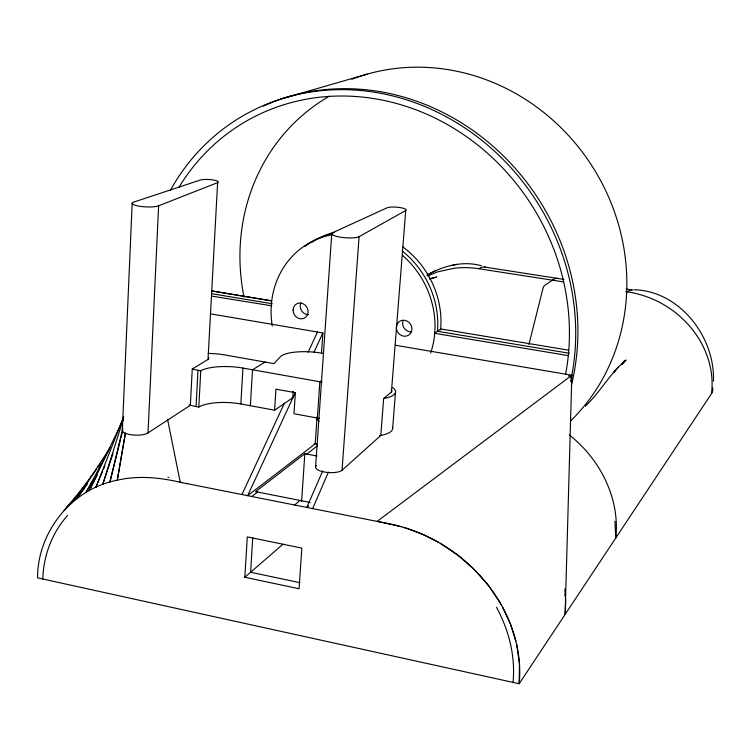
<?xml version="1.0" encoding="UTF-8"?>
<svg xmlns="http://www.w3.org/2000/svg" width="751" height="751" viewBox="0 0 751 751"><rect width="100%" height="100%" fill="white"/><g stroke="black" fill="none" stroke-linecap="round" stroke-linejoin="round"><path stroke-width="1.13" d="M395.552 345.291L571.84 375.247L565.127 614.412L565.71 601.767L564.846 588.934M42.807 579.012C43.417 555.834 52.016 532.797 67.571 515.486M122.347 430.107L132.176 203.136M148.013 432.895L158.621 205.793L217.612 182.634L208.027 359.429L192.265 369.041L190.369 405.268L148.013 432.895A13.452 4.356 1.6 0 1 131.247 434.791A13.452 4.356 1.6 0 1 122.751 429.365M293.181 392.031L292.806 397.73L274.613 410.187L240.836 403.972A32.011 10.073 2.6 0 0 198.808 407.07L196.058 406.563L197.973 370.29A31.533 9.106 2.7 0 1 192.265 369.041M198.808 407.07L200.752 370.787L197.973 370.29M240.836 403.972L242.948 368.074L322.076 382.156M250.355 405.718L252.514 369.783L265.084 362.057M244.835 577.247L247.295 536.899L301.846 548.108L299.067 588.756L244.835 577.247L283.024 544.193M252.721 537.894L250.609 572.253L299.912 582.673M274.613 410.187L275.946 389.187L295.378 392.698L293.988 413.745L319.55 418.448M301.583 501.696L304.84 453.707L317.053 456.035M317.063 416.993L315.204 443.841L247.652 495.679L295.34 392.51M321.503 352.792L322.883 332.946L211.144 313.956M317.344 418.044L319.86 381.761L321.653 380.532M315.57 466.972L331.773 233.655M342.034 470.295L359.091 236.696L405.737 210.487L391.421 391.984L383.658 398.537L380.785 435.458L342.034 470.295A13.715 4.694 3.6 0 1 324.413 472.013A13.715 4.694 3.6 0 1 316.415 465.526M392.679 427.882L395.57 391.449M440.584 329.989L440.677 328.966A86.694 79.005 57.7 0 0 402.827 246.919M513.027 682.387C515.58 656.402 508.915 630.051 496.467 607.277M125.314 433.111L117.287 480.208C71.843 488.798 37.522 531.905 37.55 577.857L519.166 683.739L711.526 393.58A84.91 23.863 6.6 0 0 712.474 387.403M125.483 433.28L117.287 480.208C138.391 475.252 160.339 477.57 181.216 482.471M122.742 428.511L109.881 482.123L120.404 440.095M120.977 437.824L122.676 431.008M528.92 344.512L542.86 288.835A15.349 3.511 -81 0 1 543.348 287.38L543.602 286.751A4.994 1.145 -81 0 1 543.987 286.065L544.71 285.408A44.891 10.354 -81.5 0 0 545.066 285.164L552.436 280.17A88.12 19.676 -80.5 0 1 558.246 278.527L563.992 279.41M123.708 417.763L102.699 484.526L112.997 453.566M123.662 416.655L95.809 487.39L102.605 471.206M103.516 469.046L104.877 465.808M312.66 508.596L328.422 472.107M322.658 470.999L306.821 507.441L308.605 505.939M314.031 352.088L322.883 332.946M241.935 494.543L284.413 403.193M308.117 352.21L317.495 332.026M122.92 419.997L89.2 490.713L97.226 475.064M570.61 377.715L571.84 375.247L568.498 375.979M109.289 449.37L86.008 492.543L93.612 479.542M110.05 447.812L76.931 498.664L87.707 483.513M96.222 469.619L71.326 503.264L83.042 488.854M97.602 467.751L100.371 464.015M621.847 364.244L624.898 360.33L621.565 364.554L626.071 360.067C610.084 373.04 600.406 391.994 585.451 406.066M615.951 369.745L613.717 372.487L618.017 367.267M86.872 483.165L66.097 508.239L78.677 494.496M63.628 510.868L75.447 497.969M294.542 505.001L300.053 500.438M304.84 453.707L255.575 491.642L310.097 502.428M251.792 496.495L257.565 492.036M306.727 454.073L317.279 445.916M377.124 521.41L571.84 375.247M271.684 305.807L211.604 296.082M426.812 275.204C443.043 265.948 462.963 260.437 481.391 265.77M428.652 274.246L435.486 270.707M427.638 275.993L437.598 271.881L454.299 268.229A97.358 89.838 50.6 0 1 478.922 268.736L563.616 281.916M429.516 279.072L436.8 277.006L430.67 278.546M283.84 98.174L367.117 74.161M451.21 265.572L456.908 264.371M633.872 289.745C679.702 290.778 715.187 337.077 713.45 381.208M564.602 594.867L565.672 595.008M626.081 288.994L631.826 289.886M484.508 267.027L558.246 278.527M625.78 291.585L627.686 291.876A100.118 93.603 40 0 1 653.013 299.245C681.824 311.712 704.982 338.025 710.746 369.229A84.929 79.597 39.4 0 1 711.526 393.58M211.96 290.956L271.702 300.879L211.96 290.984M568.469 350.163L440.677 328.938L434.716 333.331L568.3 355.636M212.355 293.801L272.35 303.789M569.361 353.261L437.486 331.294A87.144 79.343 57.6 0 0 402.076 250.881M167.877 477.232L168.9 477.411M314.181 443.644L317.091 444.198M383.301 522.64L401.269 526.695M181.817 482.593L186.858 483.597M378.373 521.663L392.52 524.517M382.175 522.414L186.342 483.494M180.869 482.405L182.24 482.677M393.393 524.696L399.034 526.085M400.161 526.385L405.765 528.028M403.531 527.352L404.648 527.681M405.615 527.981C431.093 535.942 454.543 550.145 473.571 568.826M406.704 528.328L422.757 534.402L438.274 542.194M440.293 543.358L458.176 555.421L474.397 569.643M474.379 569.624L488.544 585.658L500.373 603.213M475.223 570.469L476.059 571.323M476.885 572.178L477.711 573.041M478.443 573.82C505.921 602.94 523.184 643.325 519.166 683.739L519.457 663.612L516.613 644.208M500.917 604.17L501.49 605.175M502.588 607.155L510.361 623.865L515.843 640.978M167.567 419.321L180.231 482.283M614.909 521.297L615.773 538.016C619.988 500.495 601.973 462.935 573.83 438.678A122.629 110.491 43.5 0 0 569.267 434.867M478.922 268.736A87.116 22.802 -80.4 0 1 485.587 267.253M627.686 291.876A89.153 16.409 -80.7 0 1 632.595 290.055M312.285 242.019A86.694 79.005 57.7 0 1 334.355 232.312M304.634 246.6A87.144 79.343 57.6 0 1 332.824 233.636M178.86 187.487A224.136 204.075 57.7 0 1 434.059 117.588A224.136 204.075 57.7 0 1 565.634 374.045M272.275 326.028A87.529 79.625 57.6 0 1 331.839 234.763M402.583 255.443A87.529 79.625 57.6 0 1 430.68 352.989M170.505 190.134A230.388 209.773 57.7 0 1 435.974 111.523A230.388 209.773 57.7 0 1 570.535 381.649M263.413 106.069A229.365 209.013 57.7 0 1 496.12 149.036A229.365 209.013 57.7 0 1 571.417 385.019M351.9 79.231A206.553 191.524 57.7 0 1 591.929 165.868A206.553 191.524 57.7 0 1 571.07 420.513M318.987 421.217A200.958 186.332 57.7 0 1 316.331 419.02M244.037 297.18A200.958 186.332 57.7 0 1 329.407 96.175M308.53 314.678A8.026 7.247 59.5 0 1 301.62 310.801A8.026 7.247 59.5 0 1 300.963 302.86M411.83 331.792A8.158 7.491 55.4 0 1 404.451 328.534A8.158 7.491 55.4 0 1 403.118 320.517M196.058 406.563A31.382 9.641 2.5 0 1 189.177 404.92M217.612 182.634A9.632 1.877 3.4 0 0 212.88 179.921A9.632 1.877 3.4 0 0 200.217 180.062L133.678 202.113A13.856 2.873 2.9 0 0 139.986 206.328A13.856 2.873 2.9 0 0 158.63 205.793M208.177 353.43A31.533 9.106 2.7 0 1 224.633 354.923L273.937 363.615L280.376 356.763A30.772 8.815 3.6 0 1 323.005 353.411M200.752 370.787A32.162 9.51 2.8 0 1 242.948 368.074M208.374 357.532A9.406 2.694 2.6 0 1 208.027 359.429M405.737 210.487A9.838 2.009 4.5 0 0 399.673 207.511A9.838 2.009 4.5 0 0 387.244 207.745L333.003 232.538A14.147 3.107 4.1 0 0 340.522 237.203A14.147 3.107 4.1 0 0 359.1 236.696M391.13 389.919A9.613 2.882 4.3 0 1 391.431 391.984M392.501 387.46A32.086 9.632 4.1 0 1 383.658 398.537M392.407 426.85A31.927 10.204 4 0 1 379.462 435.693M292.806 397.73A17.761 5.417 3.5 0 1 292.139 397.345M292.665 391.984A17.761 5.417 3.5 0 1 293.416 391.684M293.068 310.107A8.101 7.303 59.5 0 0 304.249 318.161A8.101 7.303 59.5 0 0 304.446 304.54A8.101 7.303 59.5 0 0 293.068 310.107M396.35 328.168A8.233 7.557 55.4 0 0 408.497 335.19A8.233 7.557 55.4 0 0 407.483 321.287A8.233 7.557 55.4 0 0 396.35 328.168"/></g></svg>
